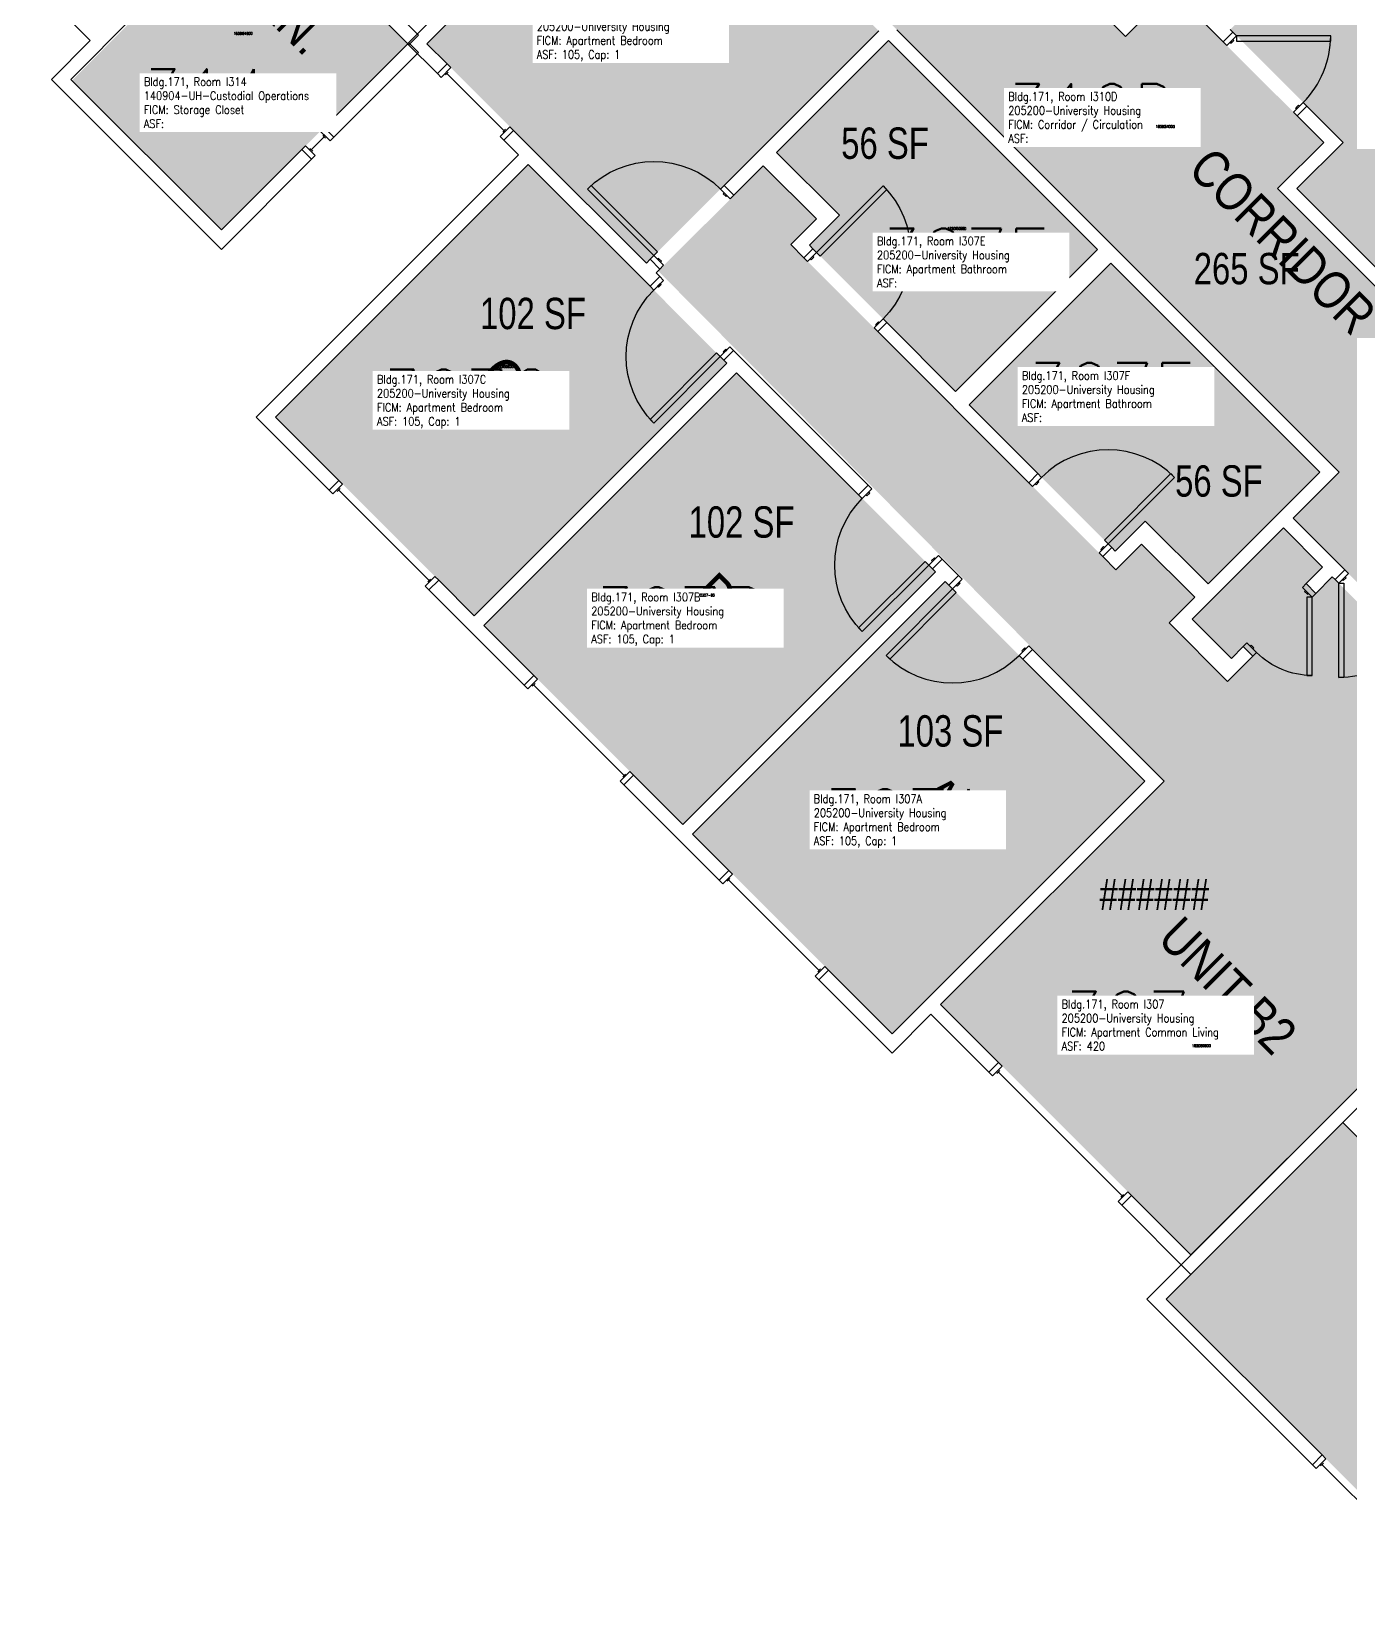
# Model space of a CAD drawing. Header units: inches. Extents: x 79 to 1966, y -19 to 1892.
# Drawn here: x 952 to 1457, y 869 to 1471 of the extents above; entities that cross this region are included whole.
import ezdxf
from ezdxf.enums import TextEntityAlignment as Align

# ---------------------------------------------------------------- set-up
doc = ezdxf.new("R2010")
doc.units = ezdxf.units.IN
doc.header["$LTSCALE"] = 48
doc.header["$MEASUREMENT"] = 0
for name, color, linetype in [('A-AREA-IDEN', 1, 'Continuous'), ('A-DOOR', 2, 'Continuous'), ('A-GLZ', 1, 'Continuous'), ('A-IDEN-RNUM', 7, 'Continuous'), ('A-IDEN-SNUM', 4, 'Continuous'), ('A-IDEN-VNUM', 4, 'Continuous'), ('A-WALL', 5, 'Continuous'), ('AREA-TEXT', 3, 'Continuous'), ('Rooms-Category-Color', 7, 'Continuous'), ('Rooms-College-Color', 7, 'Continuous'), ('Rooms-Department-Color', 7, 'Continuous'), ('Rooms-Division-Color', 7, 'Continuous'), ('Rooms-Information', 7, 'Continuous')]:
    doc.layers.add(name, color=color, linetype=linetype)
doc.styles.add('AREA', font='arial.ttf', dxfattribs={"width": 0.75, "height": 12})
doc.styles.add('ROOMSNUMBER', font='txt.shx', dxfattribs={"height": 0.03})
doc.styles.add('ROOMVNUMBER', font='simplex.shx', dxfattribs={"width": 0.85})
doc.styles.get("Standard").update_dxf_attribs({"font": 'ARIALN.TTF'})

msp = doc.modelspace()

# ---------------------------------------------------------------- hatches: boundary and pattern name
h = msp.add_hatch()
h.set_pattern_fill('ANSI31', color=256, style=0)
h.set_pattern_definition([(270, (690.36908, 1144.08688), (-0.125, 2e-16), [])])
h.paths.add_polyline_path([(1337.67, 1322.62), (1379.2, 1281.09), (1385.71, 1287.6), (1344.18, 1329.13)], flags=9)
at = {"layer": 'Rooms-Category-Color', "true_color": 0x728ef3}
for points in [[(1253.81, 1689.5), (1274.14, 1669.17), (1281.12, 1676.17), (1405.6, 1551.71), (1398.62, 1544.71), (1418.95, 1524.38), (1428.76, 1534.19), (1451.18, 1511.78), (1441.51, 1502.11), (1437.8, 1505.82), (1442.34, 1510.36), (1427.35, 1525.35), (1392.44, 1490.43), (1407.43, 1475.45), (1413.76, 1481.78), (1417.47, 1478.06), (1411.14, 1471.73), (1454.37, 1428.52), (1528.7, 1502.86), (1588.2, 1443.36), (1670.66, 1525.84), (1574.84, 1621.64), (1489.29, 1536.07), (1294.06, 1729.76), (1253.96, 1689.34)], [(1192.65, 1555.16), (1103.73, 1466.25), (1187.7, 1382.28), (1276.61, 1471.2)], [(1025.06, 1395.01), (1096.3, 1466.25), (1039.11, 1523.44), (967.87, 1452.2)], [(1578.3, 1453.26), (1567.96, 1442.92), (1577.86, 1433.02), (1496.2, 1351.34), (1436.69, 1410.84), (1528.7, 1502.86)], [(1250.11, 1389.17), (1306.06, 1333.22), (1360.33, 1387.49), (1280.34, 1467.48), (1237.55, 1424.71), (1261.59, 1400.67)], [(1121.85, 1247.32), (1045.74, 1323.42), (1142.44, 1420.11), (1218.54, 1343.99), (1122.17, 1247.62)], [(1232.44, 1419.61), (1252.77, 1399.28), (1242.96, 1389.47), (1367.42, 1264.99), (1377.23, 1274.8), (1397.56, 1254.47), (1387.75, 1244.66), (1410.16, 1222.24), (1419.83, 1231.91), (1416.12, 1235.62), (1411.57, 1231.08), (1396.59, 1246.07), (1431.5, 1280.98), (1446.49, 1265.99), (1440.16, 1259.66), (1443.87, 1255.95), (1450.2, 1262.28), (1493.42, 1219.05), (1419.08, 1144.72), (1478.57, 1085.22), (1396.1, 1002.76), (1300.29, 1098.58), (1385.86, 1184.13), (1192.18, 1379.35), (1232.6, 1419.46)], [(1365.46, 1382.35), (1445.46, 1302.36), (1402.68, 1259.58), (1378.64, 1283.62), (1367.15, 1272.13), (1311.19, 1328.09)], [(1125.56, 1243.6), (1201.66, 1167.5), (1298.36, 1264.18), (1222.25, 1340.3), (1125.88, 1243.91)], [(1205.37, 1163.79), (1281.74, 1087.42), (1378.44, 1184.12), (1302.07, 1260.48), (1205.69, 1164.09)], [(1468.67, 1095.12), (1479.02, 1105.46), (1488.92, 1095.56), (1570.59, 1177.22), (1511.1, 1236.73), (1419.08, 1144.72)], [(1454.27, 1053.48), (1386.66, 985.86), (1503.95, 868.57), (1571.57, 936.19)]]:
    msp.add_hatch(color=171, dxfattribs=at).paths.add_polyline_path(points)
at = {"layer": 'Rooms-Category-Color', "true_color": 0xadadad}
msp.add_hatch(color=253, dxfattribs=at).paths.add_polyline_path([(1594.1, 1161.14), (1636.53, 1203.56), (1429.25, 1410.85), (1446.93, 1428.53), (1388.72, 1486.74), (1371.04, 1469.06), (1286.39, 1553.7), (1245.91, 1594.19), (1235.07, 1605.02), (1192.64, 1562.6), (1452.88, 1302.36), (1435.21, 1284.68), (1493.42, 1226.47), (1511.1, 1244.15)])
at = {"layer": 'Rooms-College-Color', "true_color": 0xadadad}
for points in [[(1253.81, 1689.5), (1274.14, 1669.17), (1281.12, 1676.17), (1405.6, 1551.71), (1398.62, 1544.71), (1418.95, 1524.38), (1428.76, 1534.19), (1451.18, 1511.78), (1441.51, 1502.11), (1437.8, 1505.82), (1442.34, 1510.36), (1427.35, 1525.35), (1392.44, 1490.43), (1407.43, 1475.45), (1413.76, 1481.78), (1417.47, 1478.06), (1411.14, 1471.73), (1454.37, 1428.52), (1528.7, 1502.86), (1588.2, 1443.36), (1670.66, 1525.84), (1574.84, 1621.64), (1489.29, 1536.07), (1294.06, 1729.76), (1253.96, 1689.34)], [(1594.1, 1161.14), (1636.53, 1203.56), (1429.25, 1410.85), (1446.93, 1428.53), (1388.72, 1486.74), (1371.04, 1469.06), (1286.39, 1553.7), (1245.91, 1594.19), (1235.07, 1605.02), (1192.64, 1562.6), (1452.88, 1302.36), (1435.21, 1284.68), (1493.42, 1226.47), (1511.1, 1244.15)], [(1192.65, 1555.16), (1103.73, 1466.25), (1187.7, 1382.28), (1276.61, 1471.2)], [(1025.06, 1395.01), (1096.3, 1466.25), (1039.11, 1523.44), (967.87, 1452.2)], [(1578.3, 1453.26), (1567.96, 1442.92), (1577.86, 1433.02), (1496.2, 1351.34), (1436.69, 1410.84), (1528.7, 1502.86)], [(1250.11, 1389.17), (1306.06, 1333.22), (1360.33, 1387.49), (1280.34, 1467.48), (1237.55, 1424.71), (1261.59, 1400.67)], [(1121.85, 1247.32), (1045.74, 1323.42), (1142.44, 1420.11), (1218.54, 1343.99), (1122.17, 1247.62)], [(1232.44, 1419.61), (1252.77, 1399.28), (1242.96, 1389.47), (1367.42, 1264.99), (1377.23, 1274.8), (1397.56, 1254.47), (1387.75, 1244.66), (1410.16, 1222.24), (1419.83, 1231.91), (1416.12, 1235.62), (1411.57, 1231.08), (1396.59, 1246.07), (1431.5, 1280.98), (1446.49, 1265.99), (1440.16, 1259.66), (1443.87, 1255.95), (1450.2, 1262.28), (1493.42, 1219.05), (1419.08, 1144.72), (1478.57, 1085.22), (1396.1, 1002.76), (1300.29, 1098.58), (1385.86, 1184.13), (1192.18, 1379.35), (1232.6, 1419.46)], [(1365.46, 1382.35), (1445.46, 1302.36), (1402.68, 1259.58), (1378.64, 1283.62), (1367.15, 1272.13), (1311.19, 1328.09)], [(1125.56, 1243.6), (1201.66, 1167.5), (1298.36, 1264.18), (1222.25, 1340.3), (1125.88, 1243.91)], [(1205.37, 1163.79), (1281.74, 1087.42), (1378.44, 1184.12), (1302.07, 1260.48), (1205.69, 1164.09)], [(1468.67, 1095.12), (1479.02, 1105.46), (1488.92, 1095.56), (1570.59, 1177.22), (1511.1, 1236.73), (1419.08, 1144.72)], [(1454.27, 1053.48), (1386.66, 985.86), (1503.95, 868.57), (1571.57, 936.19)]]:
    msp.add_hatch(color=253, dxfattribs=at).paths.add_polyline_path(points)
at = {"layer": 'Rooms-Department-Color', "true_color": 0x604aed}
for points in [[(1253.81, 1689.5), (1274.14, 1669.17), (1281.12, 1676.17), (1405.6, 1551.71), (1398.62, 1544.71), (1418.95, 1524.38), (1428.76, 1534.19), (1451.18, 1511.78), (1441.51, 1502.11), (1437.8, 1505.82), (1442.34, 1510.36), (1427.35, 1525.35), (1392.44, 1490.43), (1407.43, 1475.45), (1413.76, 1481.78), (1417.47, 1478.06), (1411.14, 1471.73), (1454.37, 1428.52), (1528.7, 1502.86), (1588.2, 1443.36), (1670.66, 1525.84), (1574.84, 1621.64), (1489.29, 1536.07), (1294.06, 1729.76), (1253.96, 1689.34)], [(1192.65, 1555.16), (1103.73, 1466.25), (1187.7, 1382.28), (1276.61, 1471.2)], [(1025.06, 1395.01), (1096.3, 1466.25), (1039.11, 1523.44), (967.87, 1452.2)], [(1578.3, 1453.26), (1567.96, 1442.92), (1577.86, 1433.02), (1496.2, 1351.34), (1436.69, 1410.84), (1528.7, 1502.86)], [(1250.11, 1389.17), (1306.06, 1333.22), (1360.33, 1387.49), (1280.34, 1467.48), (1237.55, 1424.71), (1261.59, 1400.67)], [(1121.85, 1247.32), (1045.74, 1323.42), (1142.44, 1420.11), (1218.54, 1343.99), (1122.17, 1247.62)], [(1232.44, 1419.61), (1252.77, 1399.28), (1242.96, 1389.47), (1367.42, 1264.99), (1377.23, 1274.8), (1397.56, 1254.47), (1387.75, 1244.66), (1410.16, 1222.24), (1419.83, 1231.91), (1416.12, 1235.62), (1411.57, 1231.08), (1396.59, 1246.07), (1431.5, 1280.98), (1446.49, 1265.99), (1440.16, 1259.66), (1443.87, 1255.95), (1450.2, 1262.28), (1493.42, 1219.05), (1419.08, 1144.72), (1478.57, 1085.22), (1396.1, 1002.76), (1300.29, 1098.58), (1385.86, 1184.13), (1192.18, 1379.35), (1232.6, 1419.46)], [(1365.46, 1382.35), (1445.46, 1302.36), (1402.68, 1259.58), (1378.64, 1283.62), (1367.15, 1272.13), (1311.19, 1328.09)], [(1125.56, 1243.6), (1201.66, 1167.5), (1298.36, 1264.18), (1222.25, 1340.3), (1125.88, 1243.91)], [(1205.37, 1163.79), (1281.74, 1087.42), (1378.44, 1184.12), (1302.07, 1260.48), (1205.69, 1164.09)], [(1468.67, 1095.12), (1479.02, 1105.46), (1488.92, 1095.56), (1570.59, 1177.22), (1511.1, 1236.73), (1419.08, 1144.72)], [(1454.27, 1053.48), (1386.66, 985.86), (1503.95, 868.57), (1571.57, 936.19)]]:
    msp.add_hatch(color=173, dxfattribs=at).paths.add_polyline_path(points)
at = {"layer": 'Rooms-Department-Color', "true_color": 0xacacac}
msp.add_hatch(color=253, dxfattribs=at).paths.add_polyline_path([(1594.1, 1161.14), (1636.53, 1203.56), (1429.25, 1410.85), (1446.93, 1428.53), (1388.72, 1486.74), (1371.04, 1469.06), (1286.39, 1553.7), (1245.91, 1594.19), (1235.07, 1605.02), (1192.64, 1562.6), (1452.88, 1302.36), (1435.21, 1284.68), (1493.42, 1226.47), (1511.1, 1244.15)])
at = {"layer": 'Rooms-Division-Color', "true_color": 0x604aed}
for points in [[(1253.81, 1689.5), (1274.14, 1669.17), (1281.12, 1676.17), (1405.6, 1551.71), (1398.62, 1544.71), (1418.95, 1524.38), (1428.76, 1534.19), (1451.18, 1511.78), (1441.51, 1502.11), (1437.8, 1505.82), (1442.34, 1510.36), (1427.35, 1525.35), (1392.44, 1490.43), (1407.43, 1475.45), (1413.76, 1481.78), (1417.47, 1478.06), (1411.14, 1471.73), (1454.37, 1428.52), (1528.7, 1502.86), (1588.2, 1443.36), (1670.66, 1525.84), (1574.84, 1621.64), (1489.29, 1536.07), (1294.06, 1729.76), (1253.96, 1689.34)], [(1192.65, 1555.16), (1103.73, 1466.25), (1187.7, 1382.28), (1276.61, 1471.2)], [(1025.06, 1395.01), (1096.3, 1466.25), (1039.11, 1523.44), (967.87, 1452.2)], [(1578.3, 1453.26), (1567.96, 1442.92), (1577.86, 1433.02), (1496.2, 1351.34), (1436.69, 1410.84), (1528.7, 1502.86)], [(1250.11, 1389.17), (1306.06, 1333.22), (1360.33, 1387.49), (1280.34, 1467.48), (1237.55, 1424.71), (1261.59, 1400.67)], [(1121.85, 1247.32), (1045.74, 1323.42), (1142.44, 1420.11), (1218.54, 1343.99), (1122.17, 1247.62)], [(1232.44, 1419.61), (1252.77, 1399.28), (1242.96, 1389.47), (1367.42, 1264.99), (1377.23, 1274.8), (1397.56, 1254.47), (1387.75, 1244.66), (1410.16, 1222.24), (1419.83, 1231.91), (1416.12, 1235.62), (1411.57, 1231.08), (1396.59, 1246.07), (1431.5, 1280.98), (1446.49, 1265.99), (1440.16, 1259.66), (1443.87, 1255.95), (1450.2, 1262.28), (1493.42, 1219.05), (1419.08, 1144.72), (1478.57, 1085.22), (1396.1, 1002.76), (1300.29, 1098.58), (1385.86, 1184.13), (1192.18, 1379.35), (1232.6, 1419.46)], [(1365.46, 1382.35), (1445.46, 1302.36), (1402.68, 1259.58), (1378.64, 1283.62), (1367.15, 1272.13), (1311.19, 1328.09)], [(1125.56, 1243.6), (1201.66, 1167.5), (1298.36, 1264.18), (1222.25, 1340.3), (1125.88, 1243.91)], [(1205.37, 1163.79), (1281.74, 1087.42), (1378.44, 1184.12), (1302.07, 1260.48), (1205.69, 1164.09)], [(1468.67, 1095.12), (1479.02, 1105.46), (1488.92, 1095.56), (1570.59, 1177.22), (1511.1, 1236.73), (1419.08, 1144.72)], [(1454.27, 1053.48), (1386.66, 985.86), (1503.95, 868.57), (1571.57, 936.19)]]:
    msp.add_hatch(color=173, dxfattribs=at).paths.add_polyline_path(points)
at = {"layer": 'Rooms-Division-Color', "true_color": 0xadadad}
msp.add_hatch(color=253, dxfattribs=at).paths.add_polyline_path([(1594.1, 1161.14), (1636.53, 1203.56), (1429.25, 1410.85), (1446.93, 1428.53), (1388.72, 1486.74), (1371.04, 1469.06), (1286.39, 1553.7), (1245.91, 1594.19), (1235.07, 1605.02), (1192.64, 1562.6), (1452.88, 1302.36), (1435.21, 1284.68), (1493.42, 1226.47), (1511.1, 1244.15)])

# ---------------------------------------------------------------- linework, layer by layer
at = {"layer": 'A-DOOR'}
for points in [[(1409.88, 1465.57), (1408.47, 1466.98), (1412.18, 1470.69), (1413.59, 1469.28)], [(1411.12, 1466.81), (1411.47, 1466.45), (1412.53, 1467.51), (1412.18, 1467.87)], [(1413.59, 1469.28), (1413.59, 1467.28), (1449.59, 1467.28), (1449.59, 1469.28)], [(1435.34, 1440.11), (1436.75, 1438.7), (1440.46, 1442.41), (1439.05, 1443.82)], [(1436.57, 1441.35), (1436.22, 1441.7), (1437.28, 1442.76), (1437.64, 1442.41)], [(1190.61, 1385.2), (1192.02, 1386.61), (1166.57, 1412.07), (1165.15, 1410.66)], [(1219.78, 1406.94), (1221.19, 1408.36), (1217.48, 1412.07), (1216.07, 1410.66)], [(1252.85, 1386.43), (1254.26, 1385.01), (1279.72, 1410.47), (1278.3, 1411.88)], [(1218.54, 1408.18), (1218.19, 1407.83), (1217.13, 1408.89), (1217.48, 1409.24)], [(1249.4, 1382.98), (1247.99, 1384.39), (1251.43, 1387.84), (1252.85, 1386.43)], [(1194.32, 1381.49), (1192.91, 1380.07), (1189.2, 1383.79), (1190.61, 1385.2)], [(1193.09, 1382.72), (1193.44, 1383.08), (1192.38, 1384.14), (1192.02, 1383.79)], [(1250.37, 1383.95), (1250.73, 1383.6), (1251.79, 1384.66), (1251.43, 1385.01)], [(1194.24, 1375.74), (1192.82, 1377.16), (1189.11, 1373.45), (1190.52, 1372.03)], [(1193, 1374.51), (1193.35, 1374.15), (1192.29, 1373.09), (1191.94, 1373.45)], [(1274.86, 1357.52), (1276.27, 1356.11), (1279.72, 1359.56), (1278.3, 1360.97)], [(1275.83, 1358.5), (1275.48, 1358.85), (1276.54, 1359.91), (1276.89, 1359.56)], [(1219.69, 1350.29), (1221.11, 1348.87), (1217.39, 1345.16), (1215.98, 1346.58)], [(1218.45, 1349.05), (1218.1, 1349.4), (1217.04, 1348.34), (1217.39, 1347.99)], [(1215.98, 1346.58), (1214.57, 1347.99), (1189.11, 1322.53), (1190.52, 1321.12)], [(1335.49, 1296.89), (1334.08, 1298.3), (1337.52, 1301.75), (1338.94, 1300.34)], [(1364.39, 1274.88), (1362.98, 1276.29), (1388.44, 1301.75), (1389.85, 1300.34)], [(1274.05, 1295.93), (1272.64, 1297.34), (1268.92, 1293.63), (1270.34, 1292.22)], [(1336.46, 1297.86), (1336.82, 1297.51), (1337.88, 1298.57), (1337.52, 1298.92)], [(1272.81, 1294.69), (1273.17, 1294.34), (1272.11, 1293.28), (1271.75, 1293.63)], [(1360.95, 1271.43), (1362.36, 1270.02), (1365.81, 1273.47), (1364.39, 1274.88)], [(1361.92, 1272.41), (1361.57, 1272.76), (1362.63, 1273.82), (1362.98, 1273.47)], [(1295.79, 1266.76), (1294.38, 1268.17), (1268.92, 1242.72), (1270.34, 1241.3)], [(1299.51, 1270.47), (1300.92, 1269.06), (1297.21, 1265.35), (1295.79, 1266.76)], [(1298.27, 1269.24), (1297.92, 1269.59), (1296.85, 1268.53), (1297.21, 1268.17)], [(1308.61, 1261.37), (1307.2, 1262.78), (1303.48, 1259.07), (1304.9, 1257.66)], [(1307.37, 1260.13), (1307.73, 1259.78), (1306.67, 1258.72), (1306.31, 1259.07)], [(1438.74, 1258.23), (1440.15, 1259.65), (1443.87, 1255.94), (1442.45, 1254.52)], [(1456.37, 1263.51), (1454.96, 1264.93), (1451.25, 1261.21), (1452.66, 1259.8)], [(1452.66, 1259.8), (1454.66, 1259.8), (1454.66, 1223.8), (1452.66, 1223.8)], [(1455.14, 1262.27), (1455.49, 1261.92), (1454.43, 1260.86), (1454.08, 1261.21)], [(1304.9, 1257.66), (1306.31, 1256.24), (1280.86, 1230.79), (1279.44, 1232.2)], [(1439.98, 1257), (1439.62, 1256.64), (1440.68, 1255.58), (1441.04, 1255.94)], [(1442.45, 1254.52), (1440.45, 1254.52), (1440.45, 1224.52), (1442.45, 1224.52)], [(1334.07, 1235.91), (1335.48, 1234.5), (1331.77, 1230.79), (1330.35, 1232.2)], [(1332.83, 1234.68), (1332.48, 1235.03), (1331.41, 1233.97), (1331.77, 1233.61)], [(1417.53, 1237.02), (1416.11, 1235.61), (1419.82, 1231.9), (1421.24, 1233.31)], [(1418.76, 1235.78), (1419.12, 1236.14), (1420.18, 1235.08), (1419.82, 1234.72)]]:
    msp.add_lwpolyline(points, close=True, dxfattribs=at)
for centre, start, end in [((1413.59, 1469.28), 315, 0), ((1364.39, 1274.88), 45, 135), ((1304.9, 1257.66), 225, 315), ((1452.66, 1259.8), 270, 315)]:
    msp.add_arc(centre, 36, start, end, dxfattribs=at)
at = {"layer": 'A-DOOR', "extrusion": (0, 0, -1)}
for centre, radius, start, end in [((-1190.61, 1385.2), 36, 45, 135), ((-1252.85, 1386.43), 36, 135, 225), ((-1215.98, 1346.58), 36, 315, 45), ((-1295.79, 1266.76), 36, 315, 45), ((-1442.45, 1254.52), 30, 270, 315)]:
    msp.add_arc(centre, radius, start, end, dxfattribs=at)
at = {"layer": 'A-GLZ'}
for p, q in [((1111.86, 1455.46), (1110.8, 1454.4)), ((1133.25, 1433.01), (1111.33, 1454.93)), ((1062.92, 1432.87), (1064.34, 1434.29)), ((1064.34, 1434.29), (1068.05, 1430.58)), ((1064.43, 1430.66), (1059.48, 1425.71)), ((1066.63, 1429.16), (1062.92, 1432.87)), ((1064.96, 1430.13), (1063.89, 1431.19)), ((1065.31, 1430.49), (1064.25, 1431.55)), ((1068.05, 1430.58), (1066.63, 1429.16)), ((1133.78, 1433.54), (1132.72, 1432.48)), ((1057.27, 1427.22), (1055.85, 1425.8)), ((1055.85, 1425.8), (1059.56, 1422.09)), ((1060.98, 1423.5), (1057.27, 1427.22)), ((1058.59, 1425.89), (1059.65, 1424.83)), ((1060.01, 1425.18), (1058.95, 1426.25)), ((1059.56, 1422.09), (1060.98, 1423.5)), ((1070.47, 1296.04), (1069.41, 1294.97)), ((1104.59, 1260.86), (1069.94, 1295.5)), ((1105.12, 1261.39), (1104.06, 1260.33)), ((1145.09, 1221.42), (1144.03, 1220.36)), ((1179.21, 1186.24), (1144.56, 1220.89)), ((1179.74, 1186.77), (1178.68, 1185.71)), ((1219.67, 1146.84), (1218.61, 1145.78)), ((1253.79, 1111.66), (1219.14, 1146.31)), ((1254.32, 1112.19), (1253.26, 1111.13)), ((1322.94, 1073.27), (1321.87, 1072.21)), ((1369.78, 1025.37), (1322.41, 1072.74)), ((1370.31, 1025.9), (1369.25, 1024.84)), ((1445.73, 922.02), (1446.79, 923.08)), ((1446.26, 922.55), (1480.9, 887.9))]:
    msp.add_line(p, q, dxfattribs=at)
for points in [[(1109.12, 1453.43), (1107.71, 1454.85), (1111.42, 1458.56), (1112.83, 1457.14)], [(1131.75, 1430.8), (1133.16, 1429.39), (1136.88, 1433.1), (1135.46, 1434.52)], [(1067.73, 1294), (1066.32, 1295.42), (1070.03, 1299.13), (1071.45, 1297.71)], [(1103.09, 1258.65), (1104.5, 1257.23), (1108.22, 1260.95), (1106.8, 1262.36)], [(1142.35, 1219.38), (1140.94, 1220.8), (1144.65, 1224.51), (1146.06, 1223.1)], [(1177.71, 1184.03), (1179.12, 1182.61), (1182.83, 1186.33), (1181.42, 1187.74)], [(1216.93, 1144.81), (1215.52, 1146.22), (1219.23, 1149.93), (1220.64, 1148.52)], [(1252.29, 1109.45), (1253.7, 1108.04), (1257.41, 1111.75), (1256, 1113.16)], [(1320.2, 1071.24), (1318.78, 1072.65), (1322.49, 1076.37), (1323.91, 1074.95)], [(1368.28, 1023.16), (1369.69, 1021.74), (1373.41, 1025.45), (1371.99, 1026.87)], [(1447.76, 924.76), (1446.34, 926.18), (1442.63, 922.46), (1444.05, 921.05)]]:
    msp.add_lwpolyline(points, close=True, dxfattribs=at)
at = {"layer": 'A-WALL'}
for p, q in [((1201.75, 1638.35), (1371.04, 1469.06)), ((1096.3, 1466.25), (1192.64, 1562.6)), ((1192.64, 1555.17), (1103.73, 1466.25)), ((1100.46, 1469.52), (1042.38, 1527.59)), ((1038.67, 1523.88), (1096.74, 1465.81)), ((952.39, 1489.96), (974.86, 1467.49)), ((1371.04, 1469.06), (1388.71, 1486.74)), ((1388.71, 1486.74), (1408.47, 1466.98)), ((967.43, 1452.64), (992, 1477.21)), ((1219.34, 1413.93), (1276.61, 1471.2)), ((1283.6, 1471.64), (1452.88, 1302.36)), ((1408.47, 1466.98), (1412.18, 1470.69)), ((1412.18, 1470.69), (1411.13, 1471.75)), ((974.86, 1467.49), (960.01, 1452.64)), ((1096.74, 1466.69), (1064.34, 1434.29)), ((1107.71, 1454.85), (1096.3, 1466.25)), ((1096.74, 1465.81), (1100.46, 1469.52)), ((1100.46, 1462.98), (1096.74, 1466.69)), ((1103.73, 1466.25), (1111.42, 1458.56)), ((1280.33, 1467.49), (1237.55, 1424.71)), ((1360.33, 1387.49), (1280.33, 1467.49)), ((1068.05, 1430.58), (1100.46, 1462.98)), ((1111.42, 1458.56), (1107.71, 1454.85)), ((960.01, 1452.64), (1025.06, 1387.59)), ((1025.06, 1395.01), (967.43, 1452.64)), ((1440.46, 1442.41), (1436.75, 1438.7)), ((1454.35, 1428.52), (1440.46, 1442.41)), ((1064.34, 1434.29), (1068.05, 1430.58)), ((1436.75, 1438.7), (1446.93, 1428.52)), ((1133.16, 1429.39), (1136.88, 1433.1)), ((1138.73, 1423.83), (1133.16, 1429.39)), ((1136.88, 1433.1), (1142.88, 1427.1)), ((1446.93, 1428.52), (1429.25, 1410.85)), ((1436.67, 1410.85), (1454.35, 1428.52)), ((1055.85, 1425.8), (1025.06, 1395.01)), ((1025.06, 1387.59), (1059.56, 1422.09)), ((1038.32, 1323.42), (1138.73, 1423.83)), ((1059.56, 1422.09), (1055.85, 1425.8)), ((1142.88, 1427.1), (1187.7, 1382.28)), ((1237.55, 1424.71), (1261.59, 1400.67)), ((1142.44, 1420.11), (1045.74, 1323.42)), ((1189.11, 1373.45), (1142.44, 1420.11)), ((1232.42, 1419.58), (1223.05, 1410.21)), ((1252.75, 1399.25), (1232.42, 1419.58)), ((1217.48, 1412.07), (1219.34, 1413.93)), ((1221.19, 1408.36), (1217.48, 1412.07)), ((1223.05, 1410.21), (1221.19, 1408.36)), ((1429.25, 1410.85), (1496.17, 1343.92)), ((1496.17, 1351.35), (1436.67, 1410.85)), ((1242.94, 1389.44), (1252.75, 1399.25)), ((1261.59, 1400.67), (1250.1, 1389.18)), ((1247.99, 1384.39), (1242.94, 1389.44)), ((1251.43, 1387.84), (1247.99, 1384.39)), ((1250.1, 1389.18), (1251.43, 1387.84)), ((1306.06, 1333.22), (1360.33, 1387.49)), ((1187.7, 1382.28), (1189.2, 1383.79)), ((1189.2, 1383.79), (1192.91, 1380.07)), ((1192.91, 1380.07), (1191.41, 1378.57)), ((1365.46, 1382.36), (1311.19, 1328.09)), ((1445.46, 1302.36), (1365.46, 1382.36)), ((1192.82, 1377.16), (1189.11, 1373.45)), ((1191.41, 1378.57), (1192.82, 1377.16)), ((1276.27, 1356.11), (1279.72, 1359.56)), ((1334.08, 1298.3), (1276.27, 1356.11)), ((1279.72, 1359.56), (1306.06, 1333.22)), ((1121.85, 1247.32), (1218.54, 1344.01)), ((1217.39, 1345.16), (1221.11, 1348.87)), ((1218.54, 1344.01), (1217.39, 1345.16)), ((1221.11, 1348.87), (1272.64, 1297.34)), ((1222.25, 1340.3), (1125.56, 1243.6)), ((1268.92, 1293.63), (1222.25, 1340.3)), ((1311.19, 1328.09), (1337.52, 1301.75)), ((1066.32, 1295.42), (1038.32, 1323.42)), ((1045.74, 1323.42), (1070.03, 1299.13)), ((1337.52, 1301.75), (1334.08, 1298.3)), ((1402.68, 1259.58), (1445.46, 1302.36)), ((1452.88, 1302.36), (1435.21, 1284.68)), ((1070.03, 1299.13), (1066.32, 1295.42)), ((1272.64, 1297.34), (1268.92, 1293.63)), ((1367.15, 1272.13), (1378.64, 1283.62)), ((1378.64, 1283.62), (1402.68, 1259.58)), ((1435.21, 1284.68), (1454.96, 1264.93)), ((1431.49, 1280.97), (1396.58, 1246.05)), ((1446.48, 1265.98), (1431.49, 1280.97)), ((1362.36, 1270.02), (1365.81, 1273.47)), ((1365.81, 1273.47), (1367.15, 1272.13)), ((1377.22, 1274.78), (1367.41, 1264.97)), ((1397.55, 1254.45), (1377.22, 1274.78)), ((1297.21, 1265.35), (1300.92, 1269.06)), ((1298.36, 1264.2), (1297.21, 1265.35)), ((1300.92, 1269.06), (1307.2, 1262.78)), ((1367.41, 1264.97), (1362.36, 1270.02)), ((1440.15, 1259.65), (1446.48, 1265.98)), ((1104.5, 1257.23), (1108.22, 1260.95)), ((1108.22, 1260.95), (1121.85, 1247.32)), ((1201.66, 1167.5), (1298.36, 1264.2)), ((1302.07, 1260.48), (1205.37, 1163.79)), ((1303.48, 1259.07), (1302.07, 1260.48)), ((1307.2, 1262.78), (1303.48, 1259.07)), ((1443.87, 1255.94), (1440.15, 1259.65)), ((1450.2, 1262.27), (1443.87, 1255.94)), ((1451.25, 1261.21), (1450.2, 1262.27)), ((1454.96, 1264.93), (1451.25, 1261.21)), ((1140.94, 1220.8), (1104.5, 1257.23)), ((1387.74, 1244.64), (1397.55, 1254.45)), ((1125.56, 1243.6), (1144.65, 1224.51)), ((1410.16, 1222.23), (1387.74, 1244.64)), ((1396.58, 1246.05), (1411.57, 1231.06)), ((1411.57, 1231.06), (1416.11, 1235.61)), ((1416.11, 1235.61), (1419.82, 1231.9)), ((1331.77, 1230.79), (1335.48, 1234.5)), ((1378.44, 1184.12), (1331.77, 1230.79)), ((1335.48, 1234.5), (1385.86, 1184.12)), ((1419.82, 1231.9), (1410.16, 1222.23)), ((1144.65, 1224.51), (1140.94, 1220.8)), ((1179.12, 1182.61), (1182.83, 1186.33)), ((1215.52, 1146.22), (1179.12, 1182.61)), ((1182.83, 1186.33), (1201.66, 1167.5)), ((1281.74, 1087.42), (1378.44, 1184.12)), ((1385.86, 1184.12), (1300.3, 1098.56)), ((1379.23, 985.86), (1574.31, 1180.94)), ((1578.02, 1177.22), (1396.11, 995.32)), ((1205.37, 1163.79), (1219.23, 1149.93)), ((1219.23, 1149.93), (1215.52, 1146.22)), ((1253.7, 1108.04), (1257.41, 1111.75)), ((1257.41, 1111.75), (1281.74, 1087.42)), ((1281.74, 1080), (1253.7, 1108.04)), ((1300.3, 1098.56), (1322.49, 1076.37)), ((1296.59, 1094.85), (1281.74, 1080)), ((1318.78, 1072.65), (1296.59, 1094.85)), ((1396.11, 1002.74), (1478.58, 1085.21)), ((1322.49, 1076.37), (1318.78, 1072.65)), ((1454.27, 1053.48), (1386.66, 985.86)), ((1542.35, 965.41), (1454.27, 1053.48)), ((1369.69, 1021.74), (1373.41, 1025.45)), ((1373.41, 1025.45), (1396.11, 1002.74)), ((1396.11, 995.32), (1369.69, 1021.74)), ((1442.63, 922.46), (1379.23, 985.86)), ((1386.66, 985.86), (1446.34, 926.18)), ((1446.34, 926.18), (1442.63, 922.46))]:
    msp.add_line(p, q, dxfattribs=at)

# ---------------------------------------------------------------- texts
at = {"layer": 'A-AREA-IDEN'}
for s, p in [('JAN.', (1044.33, 1473.67)), ('CORRIDOR', (1426.16, 1385.76)), ('UNIT B2', (1405.15, 1100.78))]:
    msp.add_text(s, height=14.4, rotation=315, dxfattribs=at).set_placement(p, align=Align.CENTER)
at = {"layer": 'A-AREA-IDEN', "char_height": 16, "width": 1, "attachment_point": 1, "rotation": 315.02341}
for s, insert in [('{\\C1;C}', (1132.99, 1348.47)), ('{\\C1;B}', (1214.55, 1265.14)), ('{\\C1;A}', (1300.6, 1187.95))]:
    msp.add_mtext(s, dxfattribs=dict(at, insert=insert))
at = {"layer": 'A-IDEN-RNUM', "style": 'ROOMSNUMBER', "width": 0.85}
for s, p in [('0314-00', (1033.34, 1470.26)), ('0310-D0', (1386.29, 1434.59)), ('0307-E0', (1306.52, 1395.55)), ('0307-C0', (1133.27, 1342.71)), ('0307-F0', (1368.61, 1335)), ('0307-B0', (1211.04, 1255.22)), ('0307-A0', (1292.87, 1174)), ('0307-00', (1400.12, 1082.79))]:
    msp.add_text(s, height=1, dxfattribs=at).set_placement(p, align=Align.MIDDLE_CENTER)
at = {"layer": 'A-IDEN-SNUM', "style": 'ROOMSNUMBER', "width": 0.85}
for s, p in [('1710I31400', (1033.34, 1470.26)), ('1710I310D0', (1386.29, 1434.59)), ('1710I307E0', (1306.52, 1395.55)), ('1710I307C0', (1133.27, 1342.71)), ('1710I307F0', (1368.61, 1335)), ('1710I307B0', (1211.04, 1255.22)), ('1710I307A0', (1292.87, 1174)), ('1710I30700', (1400.12, 1082.79))]:
    msp.add_text(s, height=1, dxfattribs=at).set_placement(p, align=Align.MIDDLE_CENTER)
at = {"layer": 'A-IDEN-VNUM', "style": 'ROOMVNUMBER', "width": 0.85}
for s, p in [('307D', (1179.46, 1470.73)), ('314', (1018.62, 1445.33)), ('310D', (1358.09, 1439.67)), ('307E', (1309.2, 1384.34)), ('307F', (1364.65, 1332.87)), ('307C', (1118.76, 1330.33)), ('307B', (1200.32, 1247)), ('307A', (1286.37, 1169.81)), ('307', (1371.2, 1092.29))]:
    msp.add_text(s, height=22.5, dxfattribs=at).set_placement(p, align=Align.MIDDLE_CENTER)
at = {"layer": 'AREA-TEXT', "style": 'AREA', "width": 0.75}
for s, p in [('56 SF', (1279.03, 1428.23)), ('265 SF', (1417.44, 1380.23)), ('102 SF', (1144.3, 1363.06)), ('56 SF', (1406.82, 1298.95)), ('102 SF', (1224.12, 1283.25)), ('103 SF', (1304.07, 1203.3)), ('######', (1382.1, 1140.72))]:
    msp.add_text(s, height=12, dxfattribs=at).set_placement(p, align=Align.MIDDLE_CENTER)

# ---------------------------------------------------------------- next in the draw order: texts
at = {"layer": 'Rooms-Information', "char_height": 3.2143, "width": 72, "attachment_point": 7, "style": 'ROOMVNUMBER', "bg_fill": 3, "box_fill_scale": 1.5, "bg_fill_color": 256, "bg_fill_true_color": 13158600, "bg_fill_transparency": 0}
for s, insert in [('Bldg.171, Room I307D^M^J205200-University Housing^M^JFICM: Apartment Bedroom^M^JASF: 105, Cap: 1', (1145.76, 1459.48)), ('Bldg.171, Room I314^M^J140904-UH-Custodial Operations^M^JFICM: Storage Closet^M^JASF: ', (995.39, 1434.08)), ('Bldg.171, Room I310D^M^J205200-University Housing^M^JFICM: Corridor / Circulation^M^JASF: ', (1326.21, 1428.42)), ('Bldg.171, Room I307E^M^J205200-University Housing^M^JFICM: Apartment Bathroom^M^JASF: ', (1275.96, 1373.09)), ('Bldg.171, Room I307C^M^J205200-University Housing^M^JFICM: Apartment Bedroom^M^JASF: 105, Cap: 1', (1084.61, 1319.08)), ('Bldg.171, Room I307F^M^J205200-University Housing^M^JFICM: Apartment Bathroom^M^JASF: ', (1331.41, 1321.62)), ('Bldg.171, Room I307B^M^J205200-University Housing^M^JFICM: Apartment Bedroom^M^JASF: 105, Cap: 1', (1166.62, 1235.75)), ('Bldg.171, Room I307A^M^J205200-University Housing^M^JFICM: Apartment Bedroom^M^JASF: 105, Cap: 1', (1251.76, 1158.56)), ('Bldg.171, Room I307^M^J205200-University Housing^M^JFICM: Apartment Common Living^M^JASF: 420', (1346.62, 1081.04))]:
    msp.add_mtext(s, dxfattribs=dict(at, insert=insert))

doc.saveas('drawing.dxf')
